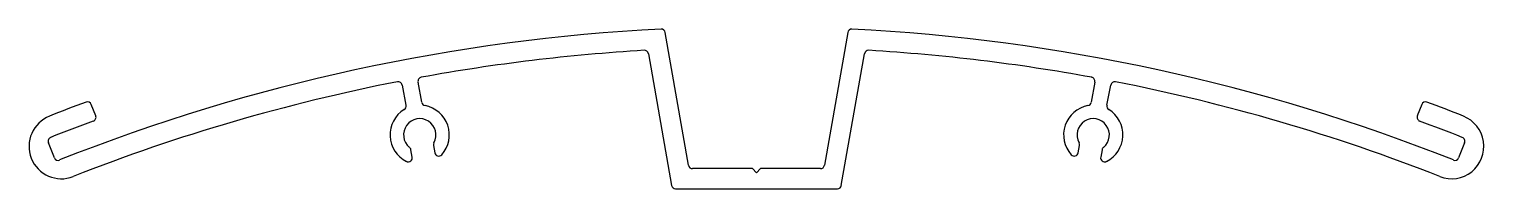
# Model space of a CAD drawing. Extents: x 380 to 488, y 685 to 697.
import ezdxf

# ---------------------------------------------------------------- set-up
doc = ezdxf.new("R2010")
doc.units = 0
doc.layers.get('0').update_dxf_attribs({"linetype": 'CONTINUOUS'})

msp = doc.modelspace()

# ---------------------------------------------------------------- linework, layer by layer
for p, q in [((428.65, 686.94), (426.92, 696.77)), ((440.47, 696.77), (438.74, 686.94)), ((425.67, 695.2), (427.39, 685.44)), ((439.99, 685.44), (441.71, 695.2)), ((407.39, 692.88), (407.67, 691.38)), ((408.85, 691.6), (408.57, 693.1)), ((458.82, 693.1), (458.54, 691.6)), ((459.71, 691.38), (460, 692.88)), ((384.64, 690.6), (384.3, 691.44)), ((483.08, 691.44), (482.75, 690.6)), ((381.57, 687.49), (381.13, 688.61)), ((408.14, 687.55), (408.04, 688.09)), ((409.71, 688.41), (409.81, 687.87)), ((457.58, 687.87), (457.68, 688.41)), ((459.35, 688.09), (459.25, 687.55)), ((486.26, 688.61), (485.81, 687.49)), ((433.39, 686.69), (428.94, 686.69)), ((433.69, 686.39), (433.39, 686.69)), ((433.99, 686.69), (433.69, 686.39)), ((438.44, 686.69), (433.99, 686.69)), ((427.69, 685.19), (439.7, 685.19))]:
    msp.add_line(p, q)
for centre, radius, start, end in [((433.69, 556.68), 140.52, 92.8909, 111.6022), ((426.62, 696.72), 0.3, 10, 92.8909), ((440.76, 696.72), 0.3, 87.1091, 170), ((433.69, 556.68), 140.52, 68.3978, 87.1091), ((433.69, 556.68), 139.02, 93.4377, 100.3119), ((425.37, 695.15), 0.3, 10, 93.4377), ((442.01, 695.15), 0.3, 86.5624, 170.0001), ((433.69, 556.68), 139.02, 79.6881, 86.5623), ((408.86, 693.15), 0.3, 100.3118, 190.6835), ((458.52, 693.15), 0.3, 349.3164, 79.6881), ((433.69, 556.68), 139.02, 101.0554, 111.4002), ((407.09, 692.82), 0.3, 10.6836, 101.0554), ((460.29, 692.82), 0.3, 78.9445, 169.3165), ((433.69, 556.68), 139.02, 68.5998, 78.9446), ((433.69, 556.68), 143.82, 110.247, 111.4002), ((384.03, 691.33), 0.3, 21.7242, 110.2472), ((407.38, 691.32), 0.3, 301.7838, 10.6836), ((409.14, 691.65), 0.3, 190.6836, 259.5834), ((408.69, 689.19), 2.2, 317.9314, 79.5834), ((458.69, 689.19), 2.2, 100.4166, 222.0686), ((458.24, 691.65), 0.3, 280.4167, 349.3164), ((460.01, 691.32), 0.3, 169.3164, 238.2162), ((483.36, 691.33), 0.3, 69.753, 158.2757), ((433.69, 556.68), 143.82, 68.5998, 69.753), ((382.09, 688.34), 2.4, 111.4002, 291.4002), ((433.69, 556.68), 142.32, 110.2377, 111.6033), ((384.36, 690.49), 0.3, 290.2377, 21.7243), ((408.69, 689.19), 2.2, 121.7838, 243.4358), ((408.69, 689.19), 1.2, 330.7391, 230.6281), ((458.69, 689.19), 1.2, 309.3719, 209.2609), ((458.69, 689.19), 2.2, 296.5642, 58.2162), ((483.03, 690.49), 0.3, 158.2758, 249.7626), ((433.69, 556.68), 142.32, 68.3967, 69.7623), ((485.29, 688.34), 2.4, 248.5998, 68.5998), ((381.41, 688.72), 0.3, 111.6034, 201.7243), ((407.74, 688.04), 0.3, 10.6838, 50.6284), ((410, 688.46), 0.3, 150.7391, 190.6836), ((457.38, 688.46), 0.3, 349.3162, 29.2606), ((459.64, 688.04), 0.3, 129.3719, 169.3164), ((485.98, 688.72), 0.3, 338.2757, 68.3967), ((381.85, 687.6), 0.3, 201.7243, 291.6022), ((407.84, 687.5), 0.3, 243.4358, 10.6836), ((410.1, 687.92), 0.3, 190.6835, 317.9315), ((428.94, 686.99), 0.3, 190, 270), ((438.44, 686.99), 0.3, 270, 350), ((457.28, 687.92), 0.3, 222.0686, 349.3164), ((459.54, 687.5), 0.3, 169.3164, 296.564), ((485.54, 687.6), 0.3, 248.398, 338.2756), ((427.69, 685.49), 0.3, 190, 270), ((439.7, 685.49), 0.3, 270, 350)]:
    msp.add_arc(centre, radius, start, end)

doc.saveas('drawing.dxf')
